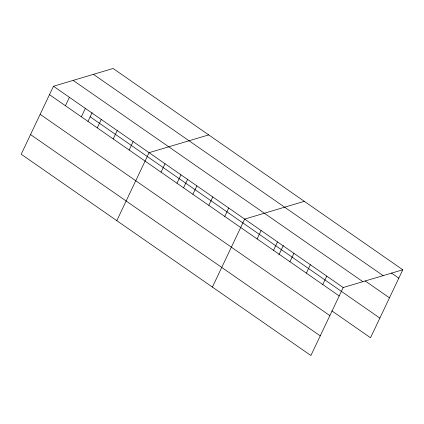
<?xml version="1.0" encoding="UTF-8"?>
<svg xmlns="http://www.w3.org/2000/svg" width="424" height="424" viewBox="0 0 424 424"><rect width="100%" height="100%" fill="white"/><g stroke="black" fill="none" stroke-linecap="round" stroke-linejoin="round"><path stroke-width="0.64" d="M53.477 86.252L21.2 154.23L310.903 355.519L343.186 287.541L402.8 269.77L113.097 68.481L53.477 86.252L343.186 287.541M65.418 105.735L69.414 97.324M81.355 116.801L85.346 108.396M87.954 121.428L92.13 112.63M97.287 127.873L101.278 119.467M113.219 138.945L117.215 130.534M129.156 150.017L133.147 141.605M116.801 220.655L149.078 152.677L208.698 134.906M161.025 172.16L165.016 163.749M176.956 183.226L180.947 174.821M183.555 187.853L187.731 179.055M192.888 194.298L196.884 185.892M208.825 205.37L212.816 196.959M224.757 216.441L228.748 208.03M212.403 287.08L244.685 219.102L304.3 201.331M257.108 238.919L261.099 230.508M273.522 250.324L277.519 241.913M278.886 254.856L283.338 245.48M289.942 261.73L293.933 253.324M306.356 273.136L310.352 264.73M322.775 284.541L326.766 276.135M402.8 269.77L370.523 337.748L331.865 310.887M391.394 273.024L398.809 278.176M93.423 74.348L383.126 275.632M365.112 280.911L389.471 297.834M73.151 80.39L362.859 281.674M90.153 116.801L379.856 318.09M49.486 94.663L339.189 295.952M40.153 114.321L329.856 315.61M30.533 134.572L320.242 335.861"/></g></svg>
